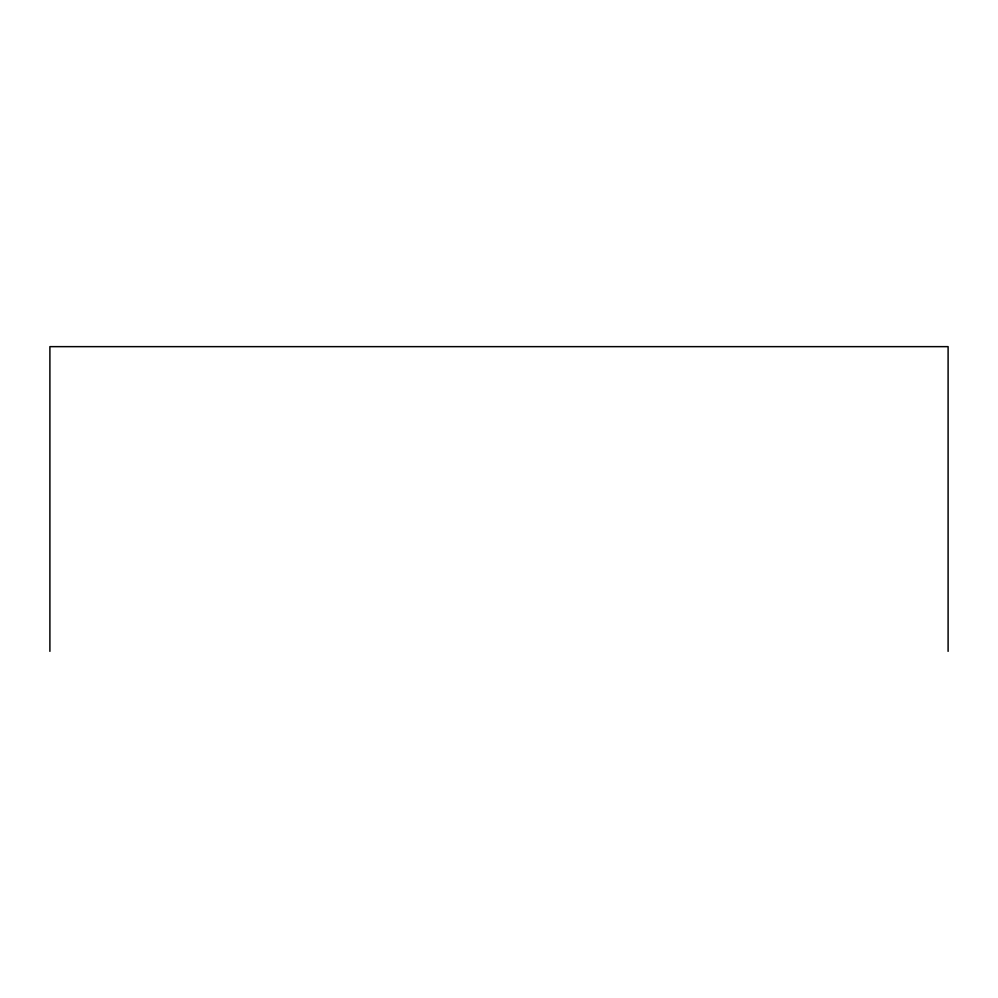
<?xml version="1.0" encoding="UTF-8"?>
<svg xmlns="http://www.w3.org/2000/svg" width="998" height="998" viewBox="0 0 998 998"><rect width="100%" height="100%" fill="white"/><g stroke="black" fill="none" stroke-linecap="round" stroke-linejoin="round"><path stroke-width="1.5" d="M948.1 651.357L948.1 346.643L49.9 346.643L49.9 651.357"/></g></svg>
